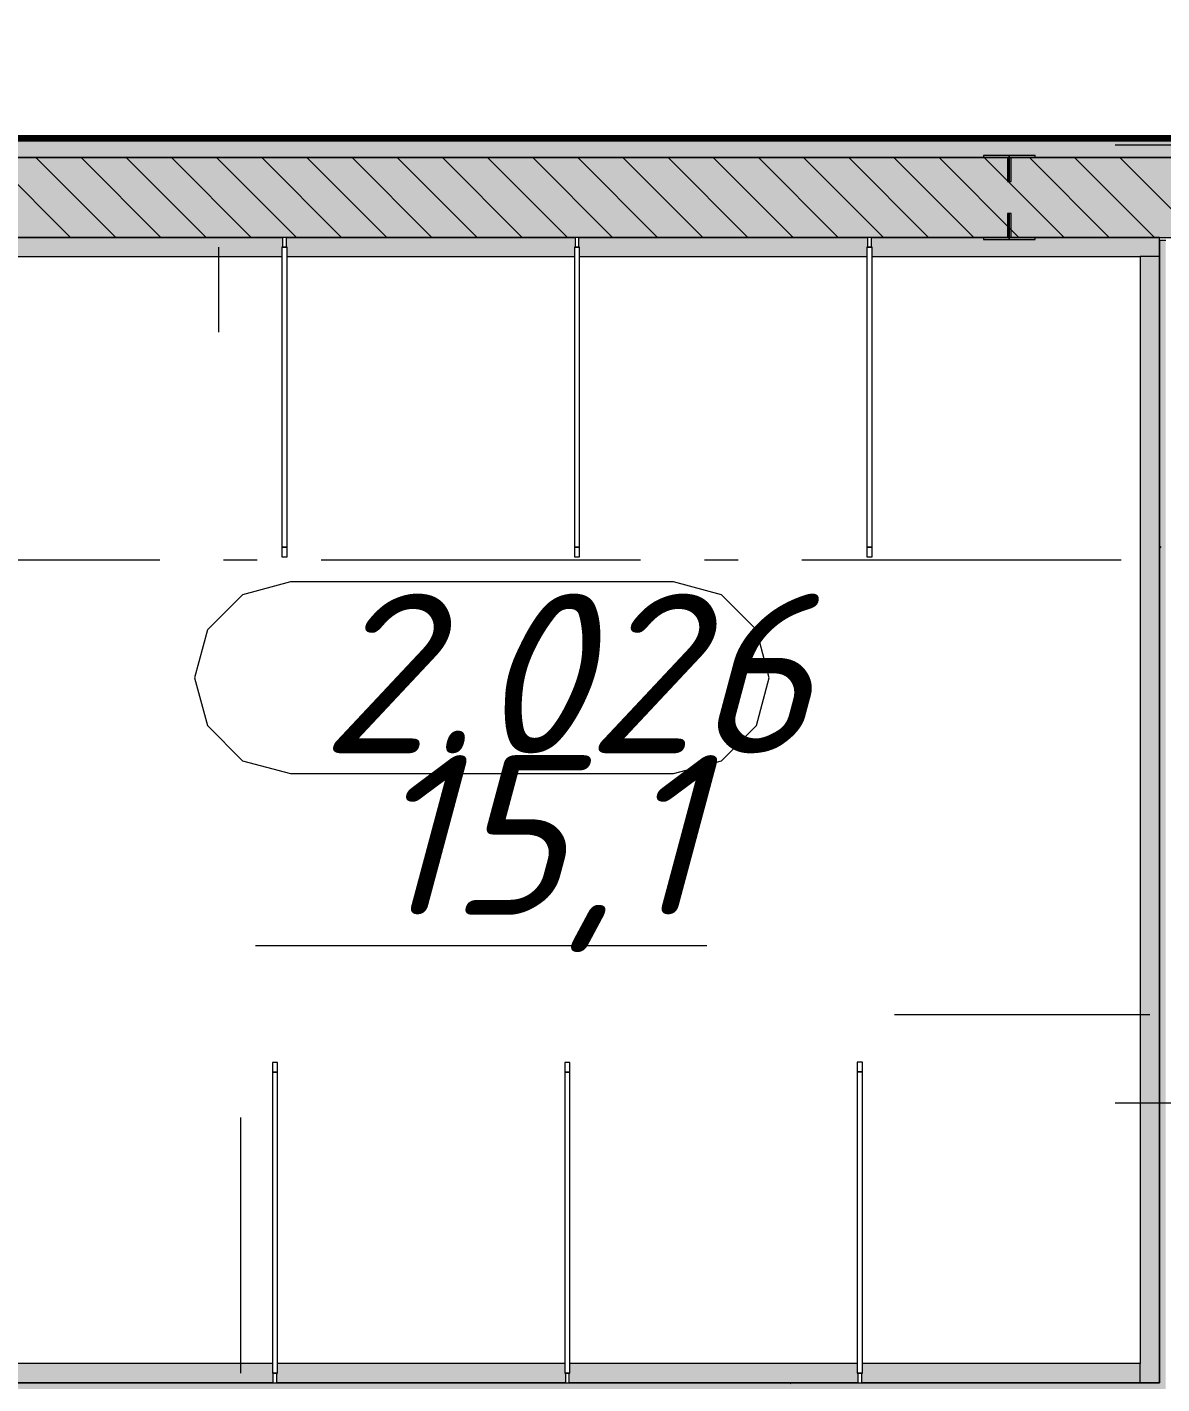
# Model space of a CAD drawing. Header units: millimetres. Extents: x -537608 to 253996, y -217170 to 186033.
# Drawn here: x -286737 to -283184, y 6120 to 10368 of the extents above; entities that cross this region are included whole.
import ezdxf

# ---------------------------------------------------------------- set-up
doc = ezdxf.new("R2010")
doc.units = ezdxf.units.MM
doc.layers.add('16) Лак 1.6м', color=160, linetype='Continuous', lineweight=90)
doc.layers.add('2) окраска коммуникации', color=152, linetype='Continuous', lineweight=30)
doc.layers.add('PDF _Геометрия', color=7, linetype='Continuous')
doc.layers.add('PDF _Текст', color=7, linetype='Continuous')
doc.layers.add('PDF _Сплошная заливка', color=7, linetype='Continuous', true_color=0xffffff)
doc.styles.add('PDF ISOCPEUR Italic', font='isocpeui.ttf')

msp = doc.modelspace()

# ---------------------------------------------------------------- hatches: boundary and pattern name
at = {"layer": '2) окраска коммуникации'}
h = msp.add_hatch(dxfattribs=at)
h.set_pattern_fill('ANSI31', color=5, scale=222)
h.set_pattern_definition([(45, (-305519.1, -20669.7), (-498.404, 498.404), [])])
edge = h.paths.add_edge_path()
edge.add_spline(control_points=[(-290778.1295, 11066.7373), (-290387.3432, 10570.6496), (-289743.0728, 11066.7373), (-288919.2533, 10560.095), (-288105.994, 11182.8428), (-286954.7585, 10760.6403), (-286007.4205, 10940.029), (-285042.7478, 10616.4758), (-284130.9316, 11012.6635), (-281975.2536, 10728.4524), (-280376.2745, 10966.1654), (-279268.5104, 11271.0495), (-278118.4513, 10949.6411), (-276985.3065, 10882.0339), (-275953.6379, 10645.4087), (-275395.5218, 9715.8097), (-275395.5218, 8271.0495), (-275157.9741, 7191.9904), (-275614.614, 6955.3652), (-274802.8089, 5738.4356), (-275817.5649, 5129.9708), (-275327.2936, 3468.321), (-275716.2842, 2758.4446), (-275293.4682, 2171.0495), (-273991.1979, 1727.4348), (-273974.2852, 2606.3284), (-273078.3544, 3011.9716), (-273078.3544, 4702.1524), (-273720.5962, 5040.1884), (-273078.3544, 5733.1622), (-273720.5962, 6578.2529), (-273078.3544, 7271.2267), (-273805.1597, 8271.0495), (-273078.3544, 9012.1129), (-274291.2526, 9488.1178), (-274291.2526, 9164.2291), (-275005.9538, 9367.0507), (-275005.9538, 9971.0495), (-275073.6046, 10786.8019), (-275073.6046, 11271.0495), (-274668.0133, 12503.4462), (-274837.1388, 13297.8308), (-275344.5167, 13652.7686), (-276004.109, 13838.6884), (-276985.0411, 13838.6884), (-277813.7588, 13821.7866), (-278642.4766, 14041.51), (-279014.5545, 14768.2882), (-278845.4274, 16002.1196), (-278185.8367, 17021.0495), (-276443.2448, 17292.7757), (-275935.8653, 18408.2946), (-275682.1763, 19337.8936), (-275310.1, 19659.0285), (-275479.2255, 20622.4311), (-274684.3331, 20656.2347), (-273872.5265, 20842.1545), (-273940.1773, 22126.6913), (-274481.0718, 22725.7503), (-273331.0143, 24399.0292), (-274379.5972, 25075.1012), (-273331.0143, 26038.5045), (-274075.1701, 26985.0053), (-273078.3544, 28523.0692), (-273078.3544, 28523.0692), (-273345.9962, 29714.5377), (-274039.4124, 30880.7626), (-275206.3826, 30238.4942), (-276187.3147, 30745.5482), (-277354.2849, 30153.9852), (-279011.7204, 30982.1734), (-280026.4779, 30677.941), (-281278.0101, 29934.2611), (-280499.3584, 28301.0495), (-281142.0364, 27038.3862), (-279890.5042, 25838.3584), (-281260.4253, 24180.0495), (-280059.6297, 22745.3283), (-281159.2859, 21829.0495), (-280076.8792, 20222.5318), (-281092.8162, 18916.6266), (-280737.6526, 18003.9293), (-280923.6908, 17429.2674), (-281752.4085, 17141.9368), (-283156.155, 17665.8933), (-283714.2711, 17125.035), (-284813.5921, 17750.4023), (-285185.6684, 17108.1332), (-286132.7751, 17801.1077), (-287328.3544, 16388.2505), (-285898.1717, 14701.7611), (-286388.6369, 13644.8407), (-285779.7843, 13214.0495), (-286591.5893, 12701.0495), (-286591.5893, 11811.5525), (-287690.9088, 11727.0435), (-288012.2486, 12132.6867), (-288722.5774, 11760.8471), (-289229.9569, 12453.8216), (-289940.2857, 11963.6687), (-290684.4415, 11777.7489), (-290778.1295, 11066.7373)], knot_values=[0, 0, 0, 0, 1, 2, 3, 4, 5, 6, 7, 8, 9, 10, 11, 12, 13, 14, 15, 16, 17, 18, 19, 20, 21, 22, 23, 24, 25, 26, 27, 28, 29, 30, 31, 32, 33, 34, 35, 36, 37, 38, 39, 40, 41, 42, 43, 44, 45, 46, 47, 48, 49, 50, 51, 52, 53, 54, 55, 56, 57, 58, 59, 60, 61, 62, 63, 64, 65, 66, 67, 68, 69, 70, 71, 72, 73, 74, 75, 76, 77, 78, 79, 80, 81, 82, 83, 84, 85, 86, 87, 88, 89, 90, 91, 92, 93, 94, 95, 96, 97, 98, 99, 99, 99, 99], degree=3, periodic=0)
edge = h.paths.add_edge_path(flags=16)
edge.add_arc((-282974.1314, 12518.0171), 1274.5672, 125, 235, ccw=False)
edge.add_arc((-283038.6718, 14513.9725), 1162.0444, 125, 235, ccw=False)
edge.add_arc((-282295.8664, 15202.9232), 1433.6455, 59.4317392, 169.4317391, ccw=False)
edge.add_arc((-282677.7619, 14748.5093), 2021.4887, -53.3391216, 56.6608783, ccw=False)
edge.add_arc((-282413.8331, 12555.5506), 1102.6336, -78.7902966, 31.2097033, ccw=False)
edge.add_arc((-282952.3368, 12001.1084), 919.0678, 215, 325, ccw=False)
edge = h.paths.add_edge_path(flags=16)
edge.add_arc((-277532.2831, 20735.819), 1174.7616, 125, 235, ccw=False)
edge.add_arc((-276960.5272, 23476.9879), 2171.5877, 125, 235, ccw=False)
edge.add_arc((-277291.7326, 26561.6986), 1594.1487, 125, 235, ccw=False)
edge.add_arc((-277094.17, 27873.7201), 1111.9458, 70.3179919, 180.3179918, ccw=False)
edge.add_arc((-276872.3717, 27774.8819), 1155.9508, -27.5911346, 82.4088653, ccw=False)
edge.add_arc((-276749.5729, 25951.7436), 1572.0517, -55, 55, ccw=False)
edge.add_arc((-276903.4785, 23156.4449), 1840.3779, -55, 55, ccw=False)
edge.add_arc((-276968.849, 21036.3715), 1277.4016, -81.3467367, 28.6532632, ccw=False)
edge.add_arc((-277491.3785, 20273.9631), 872.5123, 215, 325, ccw=False)
at = {"layer": 'PDF _Сплошная заливка', "true_color": 0xff7d7d, "transparency": 33554559}
msp.add_hatch(color=11, dxfattribs=at).paths.add_polyline_path([(-276661.3528, 9959.3454), (-276661.3528, 10019.3461), (-291161.3544, 10019.3461), (-291161.3544, 9959.3454), (-277007.4638, 9959.3454)])
at = {"layer": 'PDF _Сплошная заливка', "transparency": 33554559}
for points in [[(-276911.3516, 9709.3465), (-276661.3528, 9709.3465), (-276661.3528, 9959.3454), (-291161.3544, 9959.3454), (-291161.3544, 9709.3465), (-277007.4638, 9709.3465)], [(-283191.354, 6103.4535), (-283191.354, 6123.4523), (-287413.345, 6123.4523), (-287413.345, 6103.4535), (-284123.3529, 6103.4535)]]:
    msp.add_hatch(color=256, dxfattribs=at).paths.add_polyline_path(points)
at = {"layer": 'PDF _Сплошная заливка', "true_color": 0x2254ff, "transparency": 33554559}
h = msp.add_hatch(color=160, dxfattribs=at)
h.paths.add_polyline_path([(-283251.3525, 9649.3458), (-283191.354, 9649.3458), (-283191.354, 9709.3465), (-284093.3536, 9709.3465), (-284091.3535, 9649.3458)], flags=0)
h.paths.add_polyline_path([(-284549.2675, 9649.3458), (-284107.3543, 9649.3458), (-284105.3542, 9709.3465), (-285009.3539, 9709.3465), (-285007.3538, 9649.3458)], flags=0)
h.paths.add_polyline_path([(-285023.3546, 9649.3458), (-285023.3546, 9709.3465), (-285925.3542, 9709.3465), (-285923.3541, 9649.3458)], flags=0)
h.paths.add_polyline_path([(-286225.222, 9649.3458), (-285939.3549, 9649.3458), (-285939.3549, 9709.3465), (-286841.3545, 9709.3465), (-286839.3544, 9649.3458)], flags=0)
h.paths.add_polyline_path([(-287063.2013, 9649.3458), (-286855.3551, 9649.3458), (-286855.3551, 9709.3465), (-287413.345, 9709.3465), (-287413.345, 9649.3458), (-287353.3443, 9649.3458)], flags=0)
h = msp.add_hatch(color=160, dxfattribs=at)
h.paths.add_polyline_path([(-283251.3525, 6123.4523), (-283251.3525, 6183.453), (-284121.3528, 6183.453), (-284123.3529, 6123.4523)], flags=0)
h.paths.add_polyline_path([(-285053.3539, 6123.4523), (-285051.3537, 6123.4523), (-285053.3539, 6183.453), (-285953.3534, 6183.453), (-285953.3534, 6123.4523)], flags=0)
h.paths.add_polyline_path([(-284549.2675, 6123.4523), (-284135.3534, 6123.4523), (-284137.3535, 6183.453), (-285037.3531, 6183.453), (-285037.3531, 6123.4523)], flags=0)
h.paths.add_polyline_path([(-286225.222, 6123.4523), (-285967.3541, 6123.4523), (-285969.3541, 6183.453), (-286869.3537, 6183.453), (-286869.3537, 6123.4523)], flags=0)
h.paths.add_polyline_path([(-287413.345, 6123.4523), (-286883.3543, 6123.4523), (-286885.3544, 6183.453), (-287413.345, 6183.453)], flags=0)

# ---------------------------------------------------------------- linework, layer by layer
at = {"layer": '16) Лак 1.6м'}
msp.add_lwpolyline([(-276601.352, 1049.3435), (-276601.352, 10019.3461), (-291161.3544, 10019.3461)], dxfattribs=at)
at = {"layer": '2) окраска коммуникации'}
msp.add_open_spline([(-290778.1295, 11066.7373), (-290387.3432, 10570.6496), (-289743.0728, 11066.7373), (-288919.2533, 10560.095), (-288105.994, 11182.8428), (-286954.7585, 10760.6403), (-286007.4205, 10940.029), (-285042.7478, 10616.4758), (-284130.9316, 11012.6635), (-281975.2536, 10728.4524), (-280376.2745, 10966.1654), (-279268.5104, 11271.0495), (-278118.4513, 10949.6411), (-276985.3065, 10882.0339), (-275953.6379, 10645.4087), (-275395.5218, 9715.8097), (-275395.5218, 8271.0495), (-275157.9741, 7191.9904), (-275614.614, 6955.3652), (-274802.8089, 5738.4356), (-275817.5649, 5129.9708), (-275327.2936, 3468.321), (-275716.2842, 2758.4446), (-275293.4682, 2171.0495), (-273991.1979, 1727.4348), (-273974.2852, 2606.3284), (-273078.3544, 3011.9716), (-273078.3544, 4702.1524), (-273720.5962, 5040.1884), (-273078.3544, 5733.1622), (-273720.5962, 6578.2529), (-273078.3544, 7271.2267), (-273805.1597, 8271.0495), (-273078.3544, 9012.1129), (-274291.2526, 9488.1178), (-274291.2526, 9164.2291), (-275005.9538, 9367.0507), (-275005.9538, 9971.0495), (-275073.6046, 10786.8019), (-275073.6046, 11271.0495), (-274668.0133, 12503.4462), (-274837.1388, 13297.8308), (-275344.5167, 13652.7686), (-276004.109, 13838.6884), (-276985.0411, 13838.6884), (-277813.7588, 13821.7866), (-278642.4766, 14041.51), (-279014.5545, 14768.2882), (-278845.4274, 16002.1196), (-278185.8367, 17021.0495), (-276443.2448, 17292.7757), (-275935.8653, 18408.2946), (-275682.1763, 19337.8936), (-275310.1, 19659.0285), (-275479.2255, 20622.4311), (-274684.3331, 20656.2347), (-273872.5265, 20842.1545), (-273940.1773, 22126.6913), (-274481.0718, 22725.7503), (-273331.0143, 24399.0292), (-274379.5972, 25075.1012), (-273331.0143, 26038.5045), (-274075.1701, 26985.0053), (-273078.3544, 28523.0692), (-273078.3544, 28523.0692), (-273345.9962, 29714.5377), (-274039.4124, 30880.7626), (-275206.3826, 30238.4942), (-276187.3147, 30745.5482), (-277354.2849, 30153.9852), (-279011.7204, 30982.1734), (-280026.4779, 30677.941), (-281278.0101, 29934.2611), (-280499.3584, 28301.0495), (-281142.0364, 27038.3862), (-279890.5042, 25838.3584), (-281260.4253, 24180.0495), (-280059.6297, 22745.3283), (-281159.2859, 21829.0495), (-280076.8792, 20222.5318), (-281092.8162, 18916.6266), (-280737.6526, 18003.9293), (-280923.6908, 17429.2674), (-281752.4085, 17141.9368), (-283156.155, 17665.8933), (-283714.2711, 17125.035), (-284813.5921, 17750.4023), (-285185.6684, 17108.1332), (-286132.7751, 17801.1077), (-287328.3544, 16388.2505), (-285898.1717, 14701.7611), (-286388.6369, 13644.8407), (-285779.7843, 13214.0495), (-286591.5893, 12701.0495), (-286591.5893, 11811.5525), (-287690.9088, 11727.0435), (-288012.2486, 12132.6867), (-288722.5774, 11760.8471), (-289229.9569, 12453.8216), (-289940.2857, 11963.6687), (-290684.4415, 11777.7489), (-290778.1295, 11066.7373)], degree=3, dxfattribs=at)
at = {"layer": 'PDF _Геометрия', "lineweight": 9}
for p, q in [((-276661.3528, 10019.3461), (-291161.3544, 10019.3461)), ((-276661.3528, 9959.3454), (-291161.3544, 9959.3454)), ((-291161.3544, 9959.3454), (-276661.3528, 9959.3454)), ((-286601.1407, 9709.3465), (-286851.1418, 9959.3454)), ((-286459.7196, 9709.3465), (-286709.7186, 9959.3454)), ((-286318.2985, 9709.3465), (-286568.2975, 9959.3454)), ((-286176.8774, 9709.3465), (-286426.8763, 9959.3454)), ((-286035.4563, 9709.3465), (-286285.4552, 9959.3454)), ((-285894.033, 9709.3465), (-286144.0341, 9959.3454)), ((-285752.6119, 9709.3465), (-286002.613, 9959.3454)), ((-285611.1908, 9709.3465), (-285861.1919, 9959.3454)), ((-285469.7697, 9709.3465), (-285719.7707, 9959.3454)), ((-285328.3485, 9709.3465), (-285578.3475, 9959.3454)), ((-285186.9274, 9709.3465), (-285436.9263, 9959.3454)), ((-285045.5063, 9709.3465), (-285295.5052, 9959.3454)), ((-284904.0852, 9709.3465), (-285154.0841, 9959.3454)), ((-284762.6619, 9709.3465), (-285012.663, 9959.3454)), ((-284621.2408, 9709.3465), (-284871.2419, 9959.3454)), ((-284479.8197, 9709.3465), (-284729.8207, 9959.3454)), ((-284338.3986, 9709.3465), (-284588.3996, 9959.3454)), ((-284196.9775, 9709.3465), (-284446.9763, 9959.3454)), ((-284055.5563, 9709.3465), (-284305.5552, 9959.3454)), ((-283914.1352, 9709.3465), (-284164.1341, 9959.3454)), ((-283772.7141, 9709.3465), (-284022.713, 9959.3454)), ((-283631.2908, 9709.3465), (-283881.2919, 9959.3454)), ((-283489.8697, 9709.3465), (-283739.8707, 9959.3454)), ((-283348.4486, 9709.3465), (-283598.4496, 9959.3454)), ((-283207.0275, 9709.3465), (-283457.0285, 9959.3454)), ((-283065.6064, 9709.3465), (-283315.6053, 9959.3454)), ((-286841.3545, 9709.3465), (-285937.3548, 9709.3465)), ((-285937.3548, 9709.3465), (-286841.3545, 9709.3465)), ((-285925.3542, 9709.3465), (-285021.3545, 9709.3465)), ((-285021.3545, 9709.3465), (-285925.3542, 9709.3465)), ((-285009.3539, 9709.3465), (-284105.3542, 9709.3465)), ((-284105.3542, 9709.3465), (-285009.3539, 9709.3465)), ((-283191.354, 9709.3465), (-284093.3536, 9709.3465)), ((-284093.3536, 9709.3465), (-283191.354, 9709.3465)), ((-283191.354, 9649.3458), (-283191.354, 9709.3465)), ((-283191.354, 9709.3465), (-276911.3516, 9709.3465)), ((-283171.353, 9699.346), (-283191.354, 9699.346)), ((-283191.354, 9699.346), (-283191.354, 9649.3458)), ((-286839.3544, 9649.3458), (-285939.3549, 9649.3458)), ((-286137.8874, 9679.3451), (-286137.8874, 9413.1947)), ((-285923.3541, 9649.3458), (-285023.3546, 9649.3458)), ((-285007.3538, 9649.3458), (-284107.3543, 9649.3458)), ((-284091.3535, 9649.3458), (-283251.3525, 9649.3458)), ((-283251.3525, 9649.3458), (-283251.3525, 6183.453)), ((-283191.354, 9649.3458), (-283251.3525, 9649.3458)), ((-283191.354, 9649.3458), (-283191.354, 6123.4523)), ((-283191.354, 6123.4523), (-283191.354, 9649.3458)), ((-283221.3532, 7275.5068), (-284021.3545, 7275.5068)), ((-286068.4762, 6153.4537), (-286068.4762, 6953.4528)), ((-285969.3541, 6183.453), (-286869.3537, 6183.453)), ((-285053.3539, 6183.453), (-285953.3534, 6183.453)), ((-284137.3535, 6183.453), (-285037.3531, 6183.453)), ((-283251.3525, 6183.453), (-284121.3528, 6183.453)), ((-283251.3525, 6123.4523), (-283251.3525, 6183.453)), ((-285967.3541, 6123.4523), (-286871.3537, 6123.4523)), ((-286871.3537, 6123.4523), (-285967.3541, 6123.4523)), ((-285051.3537, 6123.4523), (-285955.3535, 6123.4523)), ((-285955.3535, 6123.4523), (-285051.3537, 6123.4523)), ((-284135.3534, 6123.4523), (-285039.3532, 6123.4523)), ((-285039.3532, 6123.4523), (-284135.3534, 6123.4523)), ((-283251.3525, 6123.4523), (-284123.3529, 6123.4523)), ((-284123.3529, 6123.4523), (-283251.3525, 6123.4523)), ((-283191.354, 6123.4523), (-283251.3525, 6123.4523)), ((-283251.3525, 6123.4523), (-283191.354, 6123.4523))]:
    msp.add_line(p, q, dxfattribs=at)
at = {"layer": 'PDF _Геометрия', "color": 253, "lineweight": 9, "true_color": 0xaaaaaa}
for p, q in [((-283330.1054, 9999.3451), (-282302.5821, 9999.3451)), ((-285925.3542, 9709.3465), (-285937.3548, 9709.3465)), ((-285937.3548, 9709.3465), (-285937.3548, 9679.3451)), ((-285925.3542, 9679.3451), (-285925.3542, 9709.3465)), ((-285009.3539, 9709.3465), (-285021.3545, 9709.3465)), ((-285021.3545, 9709.3465), (-285021.3545, 9679.3451)), ((-285009.3539, 9679.3451), (-285009.3539, 9709.3465)), ((-284093.3536, 9709.3465), (-284105.3542, 9709.3465)), ((-284105.3542, 9709.3465), (-284105.3542, 9679.3451)), ((-284093.3536, 9679.3451), (-284093.3536, 9709.3465)), ((-285923.3541, 9679.3451), (-285939.3549, 9679.3451)), ((-285939.3549, 9679.3451), (-285939.3549, 8739.5287)), ((-285937.3548, 9679.3451), (-285925.3542, 9679.3451)), ((-285923.3541, 8739.5287), (-285923.3541, 9679.3451)), ((-285007.3538, 9679.3451), (-285023.3546, 9679.3451)), ((-285023.3546, 9679.3451), (-285023.3546, 8739.4276)), ((-285021.3545, 9679.3451), (-285009.3539, 9679.3451)), ((-285007.3538, 8739.4276), (-285007.3538, 9679.3451)), ((-284091.3535, 9679.3451), (-284107.3543, 9679.3451)), ((-284107.3543, 9679.3451), (-284107.3543, 8739.4211)), ((-284105.3542, 9679.3451), (-284093.3536, 9679.3451)), ((-284091.3535, 8739.4211), (-284091.3535, 9679.3451)), ((-285939.3549, 8739.5287), (-285923.3541, 8739.5287)), ((-285923.3541, 8739.5287), (-285939.3549, 8739.5287)), ((-285939.3549, 8739.5287), (-285939.3549, 8709.5295)), ((-285939.3549, 8709.5295), (-285923.3541, 8709.5295)), ((-285923.3541, 8709.5295), (-285923.3541, 8739.5287)), ((-285023.3546, 8739.4276), (-285007.3538, 8739.4276)), ((-285007.3538, 8739.4276), (-285023.3546, 8739.4276)), ((-285023.3546, 8739.4276), (-285023.3546, 8709.4262)), ((-285023.3546, 8709.4262), (-285007.3538, 8709.4262)), ((-285007.3538, 8709.4262), (-285007.3538, 8739.4276)), ((-284107.3543, 8739.4211), (-284091.3535, 8739.4211)), ((-284091.3535, 8739.4211), (-284107.3543, 8739.4211)), ((-284107.3543, 8739.4211), (-284107.3543, 8709.4197)), ((-284107.3543, 8709.4197), (-284091.3535, 8709.4197)), ((-284091.3535, 8709.4197), (-284091.3535, 8739.4211)), ((-286322.2836, 8699.346), (-287322.2836, 8699.346)), ((-286016.45, 8699.346), (-286122.285, 8699.346)), ((-284816.4513, 8699.346), (-285816.4513, 8699.346)), ((-284510.6177, 8699.346), (-284616.4504, 8699.346)), ((-283310.6169, 8699.346), (-284310.6168, 8699.346)), ((-285912.9768, 8630.8562), (-286062.9753, 8590.6649)), ((-284712.9761, 8630.8562), (-285912.9768, 8630.8562)), ((-284562.9754, 8590.6649), (-284712.9761, 8630.8562)), ((-286062.9753, 8590.6649), (-286172.7846, 8480.8556)), ((-284453.1683, 8480.8556), (-284562.9754, 8590.6649)), ((-286172.7846, 8480.8556), (-286212.976, 8330.8571)), ((-284412.9769, 8330.8571), (-284453.1683, 8480.8556)), ((-286212.976, 8330.8571), (-286172.7846, 8180.8564)), ((-284453.1683, 8180.8564), (-284412.9769, 8330.8571)), ((-286172.7846, 8180.8564), (-286062.9753, 8071.0493)), ((-284562.9754, 8071.0493), (-284453.1683, 8180.8564)), ((-286062.9753, 8071.0493), (-285912.9768, 8030.8558)), ((-285912.9768, 8030.8558), (-284712.9761, 8030.8558)), ((-284712.9761, 8030.8558), (-284562.9754, 8071.0493)), ((-286022.0154, 7492.8217), (-284609.1024, 7492.8217)), ((-285953.3534, 7126.1284), (-285969.3541, 7126.1284)), ((-285969.3541, 7126.1284), (-285969.3541, 7096.1291)), ((-285953.3534, 7096.1291), (-285969.3541, 7096.1291)), ((-285969.3541, 7096.1291), (-285969.3541, 6153.4537)), ((-285969.3541, 7096.1291), (-285953.3534, 7096.1291)), ((-285953.3534, 7096.1291), (-285953.3534, 7126.1284)), ((-285953.3534, 6153.4537), (-285953.3534, 7096.1291)), ((-285037.3531, 7126.1284), (-285053.3539, 7126.1284)), ((-285053.3539, 7126.1284), (-285053.3539, 7096.1291)), ((-285037.3531, 7096.1291), (-285053.3539, 7096.1291)), ((-285053.3539, 7096.1291), (-285053.3539, 6153.4537)), ((-285053.3539, 7096.1291), (-285037.3531, 7096.1291)), ((-285037.3531, 7096.1291), (-285037.3531, 7126.1284)), ((-285037.3531, 6153.4537), (-285037.3531, 7096.1291)), ((-284121.3528, 7126.6989), (-284137.3535, 7126.6989)), ((-284137.3535, 7126.6989), (-284137.3535, 7096.6996)), ((-284121.3528, 7096.6996), (-284137.3535, 7096.6996)), ((-284137.3535, 7096.6996), (-284137.3535, 6153.4537)), ((-284137.3535, 7096.6996), (-284121.3528, 7096.6996)), ((-284121.3528, 7096.6996), (-284121.3528, 7126.6989)), ((-284121.3528, 6153.4537), (-284121.3528, 7096.6996)), ((-283330.1054, 6999.3452), (-282302.5821, 6999.3452)), ((-285969.3541, 6153.4537), (-285953.3534, 6153.4537)), ((-285955.3535, 6153.4537), (-285967.3541, 6153.4537)), ((-285967.3541, 6153.4537), (-285967.3541, 6123.4523)), ((-285967.3541, 6123.4523), (-285955.3535, 6123.4523)), ((-285955.3535, 6123.4523), (-285955.3535, 6153.4537)), ((-285053.3539, 6153.4537), (-285037.3531, 6153.4537)), ((-285039.3532, 6153.4537), (-285051.3537, 6153.4537)), ((-285051.3537, 6153.4537), (-285051.3537, 6123.4523)), ((-285051.3537, 6123.4523), (-285039.3532, 6123.4523)), ((-285039.3532, 6123.4523), (-285039.3532, 6153.4537)), ((-284137.3535, 6153.4537), (-284121.3528, 6153.4537)), ((-284123.3529, 6153.4537), (-284135.3534, 6153.4537)), ((-284135.3534, 6153.4537), (-284135.3534, 6123.4523)), ((-284135.3534, 6123.4523), (-284123.3529, 6123.4523)), ((-284123.3529, 6123.4523), (-284123.3529, 6153.4537))]:
    msp.add_line(p, q, dxfattribs=at)
at = {"layer": 'PDF _Геометрия', "color": 253, "lineweight": 20, "true_color": 0xaaaaaa}
for p, q in [((-283661.4796, 9965.3456), (-283742.4802, 9965.3456)), ((-283742.4802, 9965.3456), (-283742.4802, 9959.3454)), ((-283742.4802, 9959.3454), (-283667.4798, 9959.3454)), ((-283667.4798, 9959.3454), (-283667.4798, 9884.345)), ((-283661.4796, 9884.345), (-283661.4796, 9965.3456)), ((-283580.4789, 9965.3456), (-283661.4796, 9965.3456)), ((-283661.4796, 9965.3456), (-283661.4796, 9884.345)), ((-283655.4792, 9884.345), (-283655.4792, 9959.3454)), ((-283655.4792, 9959.3454), (-283580.4789, 9959.3454)), ((-283580.4789, 9959.3454), (-283580.4789, 9965.3456)), ((-283667.4798, 9884.345), (-283661.4796, 9884.345)), ((-283661.4796, 9884.345), (-283655.4792, 9884.345)), ((-283667.4798, 9784.3446), (-283667.4798, 9709.3465)), ((-283661.4796, 9784.3446), (-283667.4798, 9784.3446)), ((-283661.4796, 9703.3462), (-283661.4796, 9784.3446)), ((-283655.4792, 9784.3446), (-283661.4796, 9784.3446)), ((-283661.4796, 9784.3446), (-283661.4796, 9703.3462)), ((-283655.4792, 9709.3465), (-283655.4792, 9784.3446)), ((-283667.4798, 9709.3465), (-283742.4802, 9709.3465)), ((-283742.4802, 9709.3465), (-283742.4802, 9703.3462)), ((-283742.4802, 9703.3462), (-283661.4796, 9703.3462)), ((-283661.4796, 9703.3462), (-283580.4789, 9703.3462)), ((-283580.4789, 9709.3465), (-283655.4792, 9709.3465)), ((-283580.4789, 9703.3462), (-283580.4789, 9709.3465))]:
    msp.add_line(p, q, dxfattribs=at)
at = {"layer": 'PDF _Геометрия', "color": 8, "lineweight": 9, "true_color": 0x787878}
for p, q in [((-283187.2095, 8741.9702), (-283190.5638, 8736.1637)), ((-283190.8566, 7922.8528), (-283191.354, 7921.9938)), ((-283190.0902, 7887.637), (-283191.354, 7889.8244)), ((-284347.0599, 6123.4523), (-284348.9976, 6120.0937))]:
    msp.add_line(p, q, dxfattribs=at)
at = {"layer": 'PDF _Сплошная заливка', "lineweight": 35, "transparency": 33554559}
msp.add_solid([(-283171.353, 6103.4535), (-283171.353, 9699.346), (-283191.354, 6103.4535), (-283191.354, 9699.346)], dxfattribs=at)
at = {"layer": 'PDF _Сплошная заливка', "color": 15, "lineweight": 35, "true_color": 0xb32d2d, "transparency": 33554559}
msp.add_solid([(-283191.354, 6123.4523), (-283191.354, 9649.3458), (-283251.3525, 6123.4523), (-283251.3525, 9649.3458)], dxfattribs=at)

# ---------------------------------------------------------------- texts
at = {"layer": 'PDF _Текст', "char_height": 500, "attachment_point": 4, "style": 'PDF ISOCPEUR Italic'}
for s, insert in [('2.026', (-285820.3094, 8344.1408)), ('15,1', (-285668.3065, 7780.196))]:
    msp.add_mtext(s, dxfattribs=dict(at, insert=insert))

doc.saveas('drawing.dxf')
